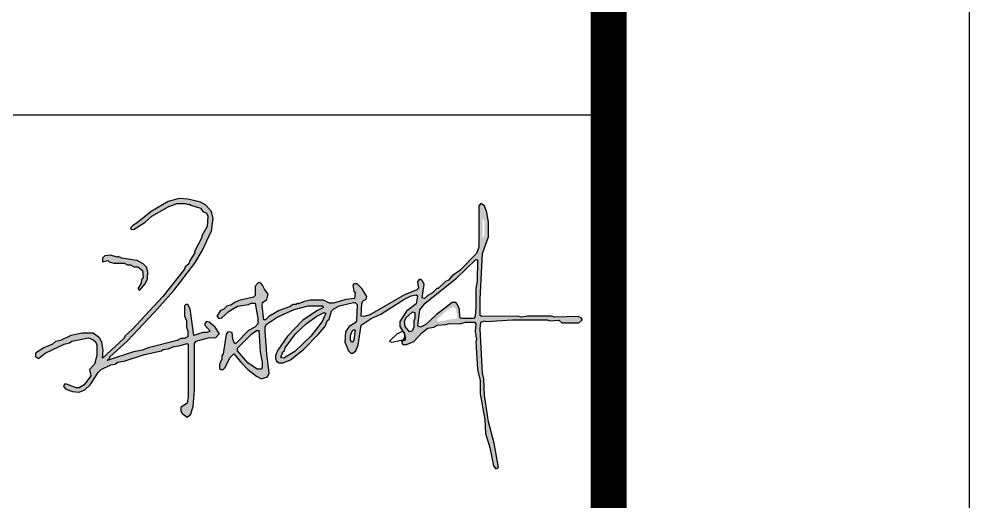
# Model space of a CAD drawing. Extents: x 4150464 to 4450492, y 483482 to 853422.
# Drawn here: x 4305052 to 4307688, y 838016 to 839355 of the extents above; entities that cross this region are included whole.
import ezdxf

# ---------------------------------------------------------------- set-up
doc = ezdxf.new("R2010")
doc.units = 0
doc.header["$LTSCALE"] = 1000
doc.header["$MEASUREMENT"] = 0
doc.layers.add('图框', color=7, linetype='Continuous')

msp = doc.modelspace()

# ---------------------------------------------------------------- hatches: boundary and pattern name
at = {"linetype": 'Continuous'}
h = msp.add_hatch(color=4, dxfattribs=at)
h.dxf.hatch_style = 1
h.paths.add_polyline_path([(4305408.719318938, 838644.7710524201), (4305410.409318938, 838646.4610524201), (4305407.029318939, 838665.0510524204), (4305396.889318938, 838675.1910524201), (4305379.989318938, 838683.6410524203), (4305337.739318938, 838690.40105242), (4305327.599318938, 838695.4710524199), (4305325.909318938, 838693.7810524204), (4305305.629318939, 838698.8510524202), (4305290.419318938, 838697.1610524198), (4305283.659318938, 838690.40105242), (4305283.659318938, 838680.2610524204), (4305298.869318939, 838683.6410524203), (4305302.249318938, 838680.2610524204), (4305315.769318938, 838676.8810524205), (4305344.499318938, 838676.8810524205), (4305352.949318939, 838671.8110524202), (4305361.399318938, 838671.8110524202), (4305371.539318939, 838666.7410524203), (4305381.679318938, 838666.7410524203), (4305395.199318939, 838656.6010524202), (4305396.889318938, 838634.6310524205), (4305393.509318938, 838632.9410524201), (4305390.129318939, 838619.42105242), (4305381.679318938, 838605.90105242), (4305386.749318938, 838600.8310524202), (4305401.959318939, 838619.42105242), (4305408.719318938, 838632.9410524201)], flags=17)
h.paths.add_polyline_path([(4305606.449318939, 838479.15105242), (4305608.139318938, 838480.8410524204), (4305596.309318938, 838499.4310524203), (4305579.409318938, 838512.9510524203), (4305572.649318938, 838514.6410524203), (4305567.579318938, 838509.57105242), (4305567.579318938, 838504.5010524201), (4305582.789318939, 838487.6010524202), (4305574.339318938, 838484.2210524199), (4305562.509318938, 838484.2210524199), (4305537.159318938, 838475.7710524201), (4305527.019318938, 838550.1310524205), (4305520.259318938, 838561.9610524201), (4305515.189318938, 838561.9610524201), (4305511.809318938, 838558.5810524202), (4305511.809318938, 838529.8510524202), (4305516.879318939, 838516.3310524202), (4305516.879318939, 838499.4310524203), (4305520.259318938, 838487.6010524202), (4305520.259318938, 838472.3910524203), (4305511.809318938, 838467.32105242), (4305501.669318938, 838467.32105242), (4305491.529318939, 838462.2510524201), (4305410.409318938, 838441.9710524199), (4305395.199318939, 838435.2110524201), (4305369.849318938, 838430.1410524203), (4305297.179318938, 838406.4810524201), (4305303.939318938, 838413.2410524203), (4305303.939318938, 838416.6210524198), (4305351.259318938, 838458.8710524198), (4305427.309318938, 838539.9910524203), (4305481.389318938, 838600.8310524202), (4305540.539318939, 838676.8810524205), (4305560.819318938, 838710.6810524203), (4305586.169318938, 838766.4510524203), (4305591.239318938, 838800.2510524201), (4305586.169318938, 838820.5310524204), (4305570.959318939, 838837.4310524203), (4305555.749318938, 838845.8810524205), (4305521.949318939, 838854.3310524202), (4305496.599318938, 838856.0210524201), (4305466.179318938, 838847.57105242), (4305418.859318939, 838820.5310524204), (4305379.989318938, 838788.42105242), (4305368.159318938, 838781.6610524198), (4305361.399318938, 838774.90105242), (4305363.089318938, 838769.8310524202), (4305371.539318939, 838771.5210524201), (4305401.959318939, 838790.11105242), (4305420.549318939, 838807.0110524204), (4305467.869318939, 838834.0510524204), (4305491.529318939, 838842.5010524201), (4305513.499318938, 838842.5010524201), (4305521.949318939, 838839.1210524198), (4305525.329318938, 838840.8110524202), (4305528.709318939, 838837.4310524203), (4305555.749318938, 838828.9810524201), (4305562.509318938, 838820.5310524204), (4305572.649318938, 838815.4610524201), (4305576.029318939, 838807.0110524204), (4305574.339318938, 838778.2810524204), (4305559.129318939, 838752.9310524203), (4305559.129318939, 838747.86105242), (4305538.849318938, 838708.9910524203), (4305540.539318939, 838705.61105242), (4305525.329318938, 838681.9510524203), (4305523.639318938, 838675.1910524201), (4305513.499318938, 838666.7410524203), (4305511.809318938, 838659.9810524201), (4305450.969318938, 838583.9310524203), (4305366.469318938, 838492.67105242), (4305347.879318939, 838475.7710524201), (4305342.809318938, 838467.32105242), (4305283.659318938, 838413.2410524203), (4305285.349318938, 838435.2110524201), (4305281.969318938, 838457.1810524203), (4305275.209318939, 838469.0110524204), (4305258.309318938, 838482.5310524204), (4305227.889318938, 838482.5310524204), (4305195.779318939, 838475.7710524201), (4305167.049318939, 838462.2510524201), (4305153.529318939, 838458.8710524198), (4305145.079318938, 838452.11105242), (4305121.419318938, 838441.9710524199), (4305097.759318938, 838426.7610524204), (4305097.759318938, 838416.6210524198), (4305106.209318939, 838411.5510524204), (4305124.799318939, 838426.7610524204), (4305177.189318938, 838452.11105242), (4305192.399318938, 838455.4910524203), (4305199.159318938, 838460.5610524202), (4305244.789318939, 838469.0110524204), (4305258.309318938, 838463.9410524201), (4305265.069318938, 838457.1810524203), (4305268.449318939, 838448.7310524201), (4305268.449318939, 838420.0010524201), (4305261.689318938, 838396.3410524204), (4305248.169318938, 838381.1310524205), (4305251.549318939, 838364.2310524201), (4305232.959318939, 838338.8810524205), (4305219.439318938, 838330.4310524203), (4305210.989318938, 838330.4310524203), (4305183.949318939, 838340.57105242), (4305178.879318939, 838340.57105242), (4305175.499318938, 838333.8110524202), (4305182.259318938, 838327.0510524204), (4305200.849318938, 838320.2910524202), (4305219.439318938, 838318.6010524202), (4305234.649318938, 838325.36105242), (4305249.859318939, 838338.8810524205), (4305271.829318938, 838372.6810524203), (4305280.279318939, 838381.1310524205), (4305307.319318938, 838394.65105242), (4305319.149318938, 838396.3410524204), (4305325.909318938, 838401.4110524198), (4305344.499318938, 838404.7910524202), (4305400.269318938, 838423.3810524205), (4305447.589318938, 838433.5210524201), (4305452.659318938, 838436.90105242), (4305466.179318938, 838438.5910524204), (4305481.389318938, 838445.3510524202), (4305496.599318938, 838447.0410524202), (4305518.569318938, 838453.8010524204), (4305521.949318939, 838452.11105242), (4305521.949318939, 838306.7710524201), (4305518.569318938, 838288.1810524203), (4305501.669318938, 838276.3510524202), (4305501.669318938, 838266.2110524201), (4305505.049318939, 838259.4510524203), (4305518.569318938, 838249.3110524202), (4305528.709318939, 838257.7610524204), (4305535.469318938, 838279.7310524201), (4305538.849318938, 838323.67105242), (4305538.849318938, 838453.8010524204), (4305543.919318938, 838460.5610524202), (4305577.719318938, 838469.0110524204), (4305597.999318938, 838470.7010524203)])
h.paths.add_polyline_path([(4305726.439318938, 838401.4110524198), (4305726.439318938, 838387.8910524203), (4305724.749318938, 838382.82105242), (4305712.919318938, 838382.82105242), (4305687.569318938, 838399.7210524199), (4305658.839318938, 838433.5210524201), (4305658.839318938, 838440.2810524204), (4305697.709318939, 838479.15105242), (4305711.229318938, 838489.2910524202), (4305717.989318938, 838489.2910524202), (4305721.369318939, 838430.1410524203)], flags=16)
h.paths.add_polyline_path([(4305903.889318938, 838536.61105242), (4305900.509318938, 838531.5410524202), (4305893.749318938, 838514.6410524203), (4305861.639318938, 838474.0810524202), (4305817.699318939, 838431.8310524202), (4305787.279318939, 838413.2410524203), (4305778.829318938, 838414.9310524203), (4305783.899318938, 838430.1410524203), (4305788.969318938, 838433.5210524201), (4305790.659318938, 838441.9710524199), (4305819.389318938, 838480.8410524204), (4305849.809318938, 838509.57105242), (4305878.539318939, 838529.8510524202), (4305898.819318938, 838539.9910524203)], flags=16)
h.paths.add_polyline_path([(4305985.009318938, 838490.9810524201), (4305981.629318939, 838463.9410524201), (4305978.249318938, 838457.1810524203), (4305974.869318939, 838457.1810524203), (4305971.489318938, 838463.9410524201), (4305971.489318938, 838475.7710524201), (4305976.559318938, 838487.6010524202), (4305981.629318939, 838492.67105242)], flags=16)
h.paths.add_polyline_path([(4306150.629318939, 838539.9910524203), (4306150.629318939, 838523.0910524204), (4306147.249318938, 838516.3310524202), (4306147.249318938, 838497.7410524203), (4306142.179318938, 838487.6010524202), (4306135.419318938, 838485.9110524198), (4306123.589318938, 838501.1210524198), (4306121.899318938, 838514.6410524203), (4306125.279318939, 838524.7810524204), (4306143.869318939, 838541.6810524203)], flags=16)
h.paths.add_polyline_path([(4306267.239318938, 838534.92105242), (4306267.239318938, 838524.7810524204), (4306265.549318939, 838521.40105242), (4306253.719318938, 838521.40105242), (4306219.919318938, 838514.6410524203), (4306213.159318938, 838516.3310524202), (4306211.469318938, 838519.7110524201), (4306240.199318939, 838546.7510524201), (4306258.789318939, 838555.2010524203), (4306263.859318939, 838550.1310524205)], flags=16)
h.paths.add_polyline_path([(4306324.699318939, 838683.6410524203), (4306323.009318938, 838627.8710524198), (4306319.629318939, 838605.90105242), (4306319.629318939, 838553.5110524204), (4306317.939318938, 838529.8510524202), (4306314.559318938, 838523.0910524204), (4306279.069318938, 838523.0910524204), (4306275.689318938, 838526.4710524199), (4306273.999318938, 838548.4410524201), (4306268.929318938, 838561.9610524201), (4306263.859318939, 838567.0310524204), (4306253.719318938, 838567.0310524204), (4306209.779318939, 838533.2310524201), (4306181.049318939, 838506.1910524201), (4306165.839318938, 838499.4310524203), (4306159.079318938, 838502.8110524202), (4306164.149318938, 838546.7510524201), (4306179.359318939, 838565.3410524204), (4306265.549318939, 838634.6310524205), (4306319.629318939, 838687.0210524201), (4306323.009318938, 838687.0210524201)], flags=16)
h.paths.add_polyline_path([(4306343.289318939, 838795.1810524203), (4306343.289318939, 838773.2110524201), (4306343.289318939, 838752.9310524203), (4306338.219318938, 838746.17105242), (4306338.219318938, 838796.8710524198), (4306339.909318938, 838798.5610524202)], flags=16)
h.paths.add_polyline_path([(4306613.689318938, 838518.0210524201), (4306615.379318939, 838519.7110524201), (4306611.999318938, 838524.7810524204), (4306603.549318939, 838528.1610524198), (4306537.639318938, 838526.4710524199), (4306529.189318938, 838529.8510524202), (4306463.279318939, 838529.8510524202), (4306446.379318939, 838526.4710524199), (4306436.239318938, 838529.8510524202), (4306336.529318939, 838528.1610524198), (4306331.459318939, 838531.5410524202), (4306331.459318939, 838577.17105242), (4306338.219318938, 838703.92105242), (4306355.119318939, 838749.5510524204), (4306355.119318939, 838790.11105242), (4306350.049318939, 838817.15105242), (4306343.289318939, 838835.7410524203), (4306333.149318938, 838842.5010524201), (4306328.079318938, 838835.7410524203), (4306328.079318938, 838720.82105242), (4306321.319318938, 838703.92105242), (4306275.689318938, 838656.6010524202), (4306253.719318938, 838641.3910524203), (4306243.579318938, 838629.5610524202), (4306235.129318939, 838626.1810524203), (4306214.849318938, 838605.90105242), (4306211.469318938, 838605.90105242), (4306199.639318938, 838594.07105242), (4306186.119318939, 838587.3110524202), (4306177.669318938, 838578.86105242), (4306170.909318938, 838580.5510524204), (4306175.979318938, 838617.7310524201), (4306172.599318938, 838626.1810524203), (4306167.529318939, 838631.2510524201), (4306162.459318939, 838631.2510524201), (4306157.389318938, 838624.4910524203), (4306160.769318938, 838607.5910524204), (4306155.699318939, 838602.5210524201), (4306121.899318938, 838589.0010524201), (4306025.569318938, 838533.2310524201), (4306008.669318938, 838528.1610524198), (4306001.909318938, 838529.8510524202), (4306003.599318938, 838565.3410524204), (4306006.979318938, 838572.1010524202), (4306015.429318938, 838577.17105242), (4306017.119318939, 838583.9310524203), (4306003.599318938, 838605.90105242), (4305990.079318938, 838619.42105242), (4305981.629318939, 838619.42105242), (4305978.249318938, 838616.0410524202), (4305981.629318939, 838599.1410524203), (4305985.009318938, 838594.07105242), (4305983.319318938, 838578.86105242), (4305959.659318938, 838575.4810524201), (4305924.169318938, 838565.3410524204), (4305914.029318939, 838565.3410524204), (4305897.129318939, 838573.7910524202), (4305859.949318939, 838573.7910524202), (4305843.049318939, 838570.4110524198), (4305827.839318938, 838563.65105242), (4305826.149318938, 838565.3410524204), (4305821.079318938, 838561.9610524201), (4305812.629318939, 838561.9610524201), (4305802.489318938, 838555.2010524203), (4305773.759318938, 838545.0610524202), (4305745.029318939, 838528.1610524198), (4305736.579318938, 838519.7110524201), (4305731.509318938, 838519.7110524201), (4305726.439318938, 838558.5810524202), (4305728.129318939, 838567.0310524204), (4305739.959318939, 838575.4810524201), (4305743.339318938, 838590.6910524201), (4305733.199318939, 838604.2110524201), (4305728.129318939, 838616.0410524202), (4305723.059318938, 838621.11105242), (4305716.299318939, 838622.8010524204), (4305707.849318938, 838612.6610524198), (4305707.849318938, 838587.3110524202), (4305702.779318939, 838582.2410524203), (4305665.599318938, 838573.7910524202), (4305652.079318938, 838568.7210524199), (4305640.249318938, 838560.2710524201), (4305630.109318939, 838558.5810524202), (4305619.969318938, 838548.4410524201), (4305611.519318938, 838545.0610524202), (4305601.379318939, 838529.8510524202), (4305606.449318939, 838523.0910524204), (4305614.899318938, 838524.7810524204), (4305635.179318938, 838543.3710524198), (4305658.839318938, 838556.8910524203), (4305689.259318938, 838561.9610524201), (4305696.019318938, 838565.3410524204), (4305707.849318938, 838565.3410524204), (4305714.609318939, 838523.0910524204), (4305714.609318939, 838507.8810524205), (4305706.159318938, 838499.4310524203), (4305689.259318938, 838489.2910524202), (4305653.769318938, 838453.8010524204), (4305650.389318938, 838453.8010524204), (4305645.319318938, 838465.6310524205), (4305643.629318939, 838484.2210524199), (4305631.799318939, 838485.9110524198), (4305626.729318938, 838479.15105242), (4305618.279318939, 838425.07105242), (4305614.899318938, 838420.0010524201), (4305614.899318938, 838409.86105242), (4305608.139318938, 838396.3410524204), (4305608.139318938, 838384.5110524204), (4305611.519318938, 838381.1310524205), (4305618.279318939, 838381.1310524205), (4305623.349318938, 838386.2010524203), (4305638.559318938, 838414.9310524203), (4305648.699318939, 838425.07105242), (4305667.289318939, 838401.4110524198), (4305687.569318938, 838381.1310524205), (4305711.229318938, 838362.5410524202), (4305724.749318938, 838355.7810524204), (4305741.649318938, 838360.8510524202), (4305746.719318938, 838370.9910524203), (4305739.959318939, 838425.07105242), (4305734.889318938, 838487.6010524202), (4305734.889318938, 838499.4310524203), (4305738.269318938, 838506.1910524201), (4305768.689318938, 838526.4710524199), (4305816.009318938, 838548.4410524201), (4305854.879318939, 838558.5810524202), (4305893.749318938, 838558.5810524202), (4305897.129318939, 838553.5110524204), (4305880.229318938, 838545.0610524202), (4305839.669318938, 838518.0210524201), (4305797.419318938, 838474.0810524202), (4305770.379318939, 838435.2110524201), (4305763.619318939, 838420.0010524201), (4305763.619318939, 838411.5510524204), (4305766.999318938, 838404.7910524202), (4305773.759318938, 838399.7210524199), (4305785.589318938, 838399.7210524199), (4305805.869318939, 838408.17105242), (4305841.359318939, 838436.90105242), (4305883.609318939, 838479.15105242), (4305902.199318939, 838502.8110524202), (4305907.269318938, 838516.3310524202), (4305912.339318938, 838521.40105242), (4305919.099318938, 838543.3710524198), (4305925.859318939, 838550.1310524205), (4305941.069318938, 838558.5810524202), (4305979.939318938, 838567.0310524204), (4305985.009318938, 838567.0310524204), (4305990.079318938, 838561.9610524201), (4305988.389318938, 838516.3310524202), (4305985.009318938, 838511.2610524204), (4305968.109318939, 838501.1210524198), (4305957.969318938, 838485.9110524198), (4305956.279318939, 838457.1810524203), (4305966.419318938, 838433.5210524201), (4305973.179318938, 838426.7610524204), (4305978.249318938, 838426.7610524204), (4305986.699318939, 838433.5210524201), (4305993.459318939, 838448.7310524201), (4306001.909318938, 838504.5010524201), (4306028.949318939, 838523.0910524204), (4306055.989318938, 838534.92105242), (4306120.209318939, 838575.4810524201), (4306140.489318938, 838585.6210524198), (4306154.009318938, 838589.0010524201), (4306157.389318938, 838585.6210524198), (4306154.009318938, 838563.65105242), (4306126.969318938, 838543.3710524198), (4306108.379318939, 838514.6410524203), (4306108.379318939, 838501.1210524198), (4306121.899318938, 838479.15105242), (4306121.899318938, 838470.7010524203), (4306113.449318939, 838457.1810524203), (4306116.829318938, 838450.42105242), (4306126.969318938, 838450.42105242), (4306147.249318938, 838458.8710524198), (4306170.909318938, 838484.2210524199), (4306186.119318939, 838496.0510524204), (4306203.019318938, 838499.4310524203), (4306213.159318938, 838504.5010524201), (4306236.819318938, 838506.1910524201), (4306246.959318939, 838509.57105242), (4306275.689318938, 838507.8810524205), (4306290.899318938, 838512.9510524203), (4306316.249318938, 838512.9510524203), (4306319.629318939, 838507.8810524205), (4306317.939318938, 838487.6010524202), (4306321.319318938, 838463.9410524201), (4306319.629318939, 838458.8710524198), (4306324.699318939, 838381.1310524205), (4306331.459318939, 838350.7110524201), (4306331.459318939, 838313.5310524204), (4306344.979318938, 838242.5510524204), (4306346.669318938, 838203.6810524203), (4306358.499318938, 838164.8110524202), (4306368.639318938, 838114.11105242), (4306375.399318938, 838105.6610524198), (4306382.159318938, 838109.0410524202), (4306370.329318938, 838176.6410524203), (4306355.119318939, 838235.7910524202), (4306343.289318939, 838310.15105242), (4306341.599318938, 838355.7810524204), (4306338.219318938, 838370.9910524203), (4306331.459318939, 838494.36105242), (4306333.149318938, 838512.9510524203), (4306343.289318939, 838516.3310524202), (4306348.359318939, 838514.6410524203), (4306421.029318939, 838519.7110524201), (4306517.359318939, 838519.7110524201), (4306524.119318939, 838516.3310524202), (4306549.469318938, 838518.0210524201), (4306557.919318938, 838511.2610524204), (4306605.239318938, 838511.2610524204)])

# ---------------------------------------------------------------- linework, layer by layer
at = {"color": 3}
msp.add_lwpolyline([(4248287.746026267, 811421.8895075452), (4248287.746026267, 853421.8895075452), (4307687.746026267, 853421.8895075452), (4307687.746026267, 811421.8895075452)], close=True, dxfattribs=at)
at = {"const_width": 100}
msp.add_lwpolyline([(4250787.746026267, 812421.8895075452), (4306687.746026267, 812421.8895075452), (4306687.746026267, 852421.8895075452), (4250787.746026267, 852421.8895075452)], close=True, dxfattribs=at)
at = {"color": 4, "linetype": 'Continuous'}
for points in [[(4305606.449318939, 838479.15105242), (4305608.139318938, 838480.8410524204), (4305596.309318938, 838499.4310524203), (4305579.409318938, 838512.9510524203), (4305572.649318938, 838514.6410524203), (4305567.579318938, 838509.57105242), (4305567.579318938, 838504.5010524201), (4305582.789318939, 838487.6010524202), (4305574.339318938, 838484.2210524199), (4305562.509318938, 838484.2210524199), (4305537.159318938, 838475.7710524201), (4305527.019318938, 838550.1310524205), (4305520.259318938, 838561.9610524201), (4305515.189318938, 838561.9610524201), (4305511.809318938, 838558.5810524202), (4305511.809318938, 838529.8510524202), (4305516.879318939, 838516.3310524202), (4305516.879318939, 838499.4310524203), (4305520.259318938, 838487.6010524202), (4305520.259318938, 838472.3910524203), (4305511.809318938, 838467.32105242), (4305501.669318938, 838467.32105242), (4305491.529318939, 838462.2510524201), (4305410.409318938, 838441.9710524199), (4305395.199318939, 838435.2110524201), (4305369.849318938, 838430.1410524203), (4305297.179318938, 838406.4810524201), (4305303.939318938, 838413.2410524203), (4305303.939318938, 838416.6210524198), (4305351.259318938, 838458.8710524198), (4305427.309318938, 838539.9910524203), (4305481.389318938, 838600.8310524202), (4305540.539318939, 838676.8810524205), (4305560.819318938, 838710.6810524203), (4305586.169318938, 838766.4510524203), (4305591.239318938, 838800.2510524201), (4305586.169318938, 838820.5310524204), (4305570.959318939, 838837.4310524203), (4305555.749318938, 838845.8810524205), (4305521.949318939, 838854.3310524202), (4305496.599318938, 838856.0210524201), (4305466.179318938, 838847.57105242), (4305418.859318939, 838820.5310524204), (4305379.989318938, 838788.42105242), (4305368.159318938, 838781.6610524198), (4305361.399318938, 838774.90105242), (4305363.089318938, 838769.8310524202), (4305371.539318939, 838771.5210524201), (4305401.959318939, 838790.11105242), (4305420.549318939, 838807.0110524204), (4305467.869318939, 838834.0510524204), (4305491.529318939, 838842.5010524201), (4305513.499318938, 838842.5010524201), (4305521.949318939, 838839.1210524198), (4305525.329318938, 838840.8110524202), (4305528.709318939, 838837.4310524203), (4305555.749318938, 838828.9810524201), (4305562.509318938, 838820.5310524204), (4305572.649318938, 838815.4610524201), (4305576.029318939, 838807.0110524204), (4305574.339318938, 838778.2810524204), (4305559.129318939, 838752.9310524203), (4305559.129318939, 838747.86105242), (4305538.849318938, 838708.9910524203), (4305540.539318939, 838705.61105242), (4305525.329318938, 838681.9510524203), (4305523.639318938, 838675.1910524201), (4305513.499318938, 838666.7410524203), (4305511.809318938, 838659.9810524201), (4305450.969318938, 838583.9310524203), (4305366.469318938, 838492.67105242), (4305347.879318939, 838475.7710524201), (4305342.809318938, 838467.32105242), (4305283.659318938, 838413.2410524203), (4305285.349318938, 838435.2110524201), (4305281.969318938, 838457.1810524203), (4305275.209318939, 838469.0110524204), (4305258.309318938, 838482.5310524204), (4305227.889318938, 838482.5310524204), (4305195.779318939, 838475.7710524201), (4305167.049318939, 838462.2510524201), (4305153.529318939, 838458.8710524198), (4305145.079318938, 838452.11105242), (4305121.419318938, 838441.9710524199), (4305097.759318938, 838426.7610524204), (4305097.759318938, 838416.6210524198), (4305106.209318939, 838411.5510524204), (4305124.799318939, 838426.7610524204), (4305177.189318938, 838452.11105242), (4305192.399318938, 838455.4910524203), (4305199.159318938, 838460.5610524202), (4305244.789318939, 838469.0110524204), (4305258.309318938, 838463.9410524201), (4305265.069318938, 838457.1810524203), (4305268.449318939, 838448.7310524201), (4305268.449318939, 838420.0010524201), (4305261.689318938, 838396.3410524204), (4305248.169318938, 838381.1310524205), (4305251.549318939, 838364.2310524201), (4305232.959318939, 838338.8810524205), (4305219.439318938, 838330.4310524203), (4305210.989318938, 838330.4310524203), (4305183.949318939, 838340.57105242), (4305178.879318939, 838340.57105242), (4305175.499318938, 838333.8110524202), (4305182.259318938, 838327.0510524204), (4305200.849318938, 838320.2910524202), (4305219.439318938, 838318.6010524202), (4305234.649318938, 838325.36105242), (4305249.859318939, 838338.8810524205), (4305271.829318938, 838372.6810524203), (4305280.279318939, 838381.1310524205), (4305307.319318938, 838394.65105242), (4305319.149318938, 838396.3410524204), (4305325.909318938, 838401.4110524198), (4305344.499318938, 838404.7910524202), (4305400.269318938, 838423.3810524205), (4305447.589318938, 838433.5210524201), (4305452.659318938, 838436.90105242), (4305466.179318938, 838438.5910524204), (4305481.389318938, 838445.3510524202), (4305496.599318938, 838447.0410524202), (4305518.569318938, 838453.8010524204), (4305521.949318939, 838452.11105242), (4305521.949318939, 838306.7710524201), (4305518.569318938, 838288.1810524203), (4305501.669318938, 838276.3510524202), (4305501.669318938, 838266.2110524201), (4305505.049318939, 838259.4510524203), (4305518.569318938, 838249.3110524202), (4305528.709318939, 838257.7610524204), (4305535.469318938, 838279.7310524201), (4305538.849318938, 838323.67105242), (4305538.849318938, 838453.8010524204), (4305543.919318938, 838460.5610524202), (4305577.719318938, 838469.0110524204), (4305597.999318938, 838470.7010524203), (4305606.449318939, 838479.15105242)], [(4306613.689318938, 838518.0210524201), (4306615.379318939, 838519.7110524201), (4306611.999318938, 838524.7810524204), (4306603.549318939, 838528.1610524198), (4306537.639318938, 838526.4710524199), (4306529.189318938, 838529.8510524202), (4306463.279318939, 838529.8510524202), (4306446.379318939, 838526.4710524199), (4306436.239318938, 838529.8510524202), (4306336.529318939, 838528.1610524198), (4306331.459318939, 838531.5410524202), (4306331.459318939, 838577.17105242), (4306338.219318938, 838703.92105242), (4306355.119318939, 838749.5510524204), (4306355.119318939, 838790.11105242), (4306350.049318939, 838817.15105242), (4306343.289318939, 838835.7410524203), (4306333.149318938, 838842.5010524201), (4306328.079318938, 838835.7410524203), (4306328.079318938, 838720.82105242), (4306321.319318938, 838703.92105242), (4306275.689318938, 838656.6010524202), (4306253.719318938, 838641.3910524203), (4306243.579318938, 838629.5610524202), (4306235.129318939, 838626.1810524203), (4306214.849318938, 838605.90105242), (4306211.469318938, 838605.90105242), (4306199.639318938, 838594.07105242), (4306186.119318939, 838587.3110524202), (4306177.669318938, 838578.86105242), (4306170.909318938, 838580.5510524204), (4306175.979318938, 838617.7310524201), (4306172.599318938, 838626.1810524203), (4306167.529318939, 838631.2510524201), (4306162.459318939, 838631.2510524201), (4306157.389318938, 838624.4910524203), (4306160.769318938, 838607.5910524204), (4306155.699318939, 838602.5210524201), (4306121.899318938, 838589.0010524201), (4306025.569318938, 838533.2310524201), (4306008.669318938, 838528.1610524198), (4306001.909318938, 838529.8510524202), (4306003.599318938, 838565.3410524204), (4306006.979318938, 838572.1010524202), (4306015.429318938, 838577.17105242), (4306017.119318939, 838583.9310524203), (4306003.599318938, 838605.90105242), (4305990.079318938, 838619.42105242), (4305981.629318939, 838619.42105242), (4305978.249318938, 838616.0410524202), (4305981.629318939, 838599.1410524203), (4305985.009318938, 838594.07105242), (4305983.319318938, 838578.86105242), (4305959.659318938, 838575.4810524201), (4305924.169318938, 838565.3410524204), (4305914.029318939, 838565.3410524204), (4305897.129318939, 838573.7910524202), (4305859.949318939, 838573.7910524202), (4305843.049318939, 838570.4110524198), (4305827.839318938, 838563.65105242), (4305826.149318938, 838565.3410524204), (4305821.079318938, 838561.9610524201), (4305812.629318939, 838561.9610524201), (4305802.489318938, 838555.2010524203), (4305773.759318938, 838545.0610524202), (4305745.029318939, 838528.1610524198), (4305736.579318938, 838519.7110524201), (4305731.509318938, 838519.7110524201), (4305726.439318938, 838558.5810524202), (4305728.129318939, 838567.0310524204), (4305739.959318939, 838575.4810524201), (4305743.339318938, 838590.6910524201), (4305733.199318939, 838604.2110524201), (4305728.129318939, 838616.0410524202), (4305723.059318938, 838621.11105242), (4305716.299318939, 838622.8010524204), (4305707.849318938, 838612.6610524198), (4305707.849318938, 838587.3110524202), (4305702.779318939, 838582.2410524203), (4305665.599318938, 838573.7910524202), (4305652.079318938, 838568.7210524199), (4305640.249318938, 838560.2710524201), (4305630.109318939, 838558.5810524202), (4305619.969318938, 838548.4410524201), (4305611.519318938, 838545.0610524202), (4305601.379318939, 838529.8510524202), (4305606.449318939, 838523.0910524204), (4305614.899318938, 838524.7810524204), (4305635.179318938, 838543.3710524198), (4305658.839318938, 838556.8910524203), (4305689.259318938, 838561.9610524201), (4305696.019318938, 838565.3410524204), (4305707.849318938, 838565.3410524204), (4305714.609318939, 838523.0910524204), (4305714.609318939, 838507.8810524205), (4305706.159318938, 838499.4310524203), (4305689.259318938, 838489.2910524202), (4305653.769318938, 838453.8010524204), (4305650.389318938, 838453.8010524204), (4305645.319318938, 838465.6310524205), (4305643.629318939, 838484.2210524199), (4305631.799318939, 838485.9110524198), (4305626.729318938, 838479.15105242), (4305618.279318939, 838425.07105242), (4305614.899318938, 838420.0010524201), (4305614.899318938, 838409.86105242), (4305608.139318938, 838396.3410524204), (4305608.139318938, 838384.5110524204), (4305611.519318938, 838381.1310524205), (4305618.279318939, 838381.1310524205), (4305623.349318938, 838386.2010524203), (4305638.559318938, 838414.9310524203), (4305648.699318939, 838425.07105242), (4305667.289318939, 838401.4110524198), (4305687.569318938, 838381.1310524205), (4305711.229318938, 838362.5410524202), (4305724.749318938, 838355.7810524204), (4305741.649318938, 838360.8510524202), (4305746.719318938, 838370.9910524203), (4305739.959318939, 838425.07105242), (4305734.889318938, 838487.6010524202), (4305734.889318938, 838499.4310524203), (4305738.269318938, 838506.1910524201), (4305768.689318938, 838526.4710524199), (4305816.009318938, 838548.4410524201), (4305854.879318939, 838558.5810524202), (4305893.749318938, 838558.5810524202), (4305897.129318939, 838553.5110524204), (4305880.229318938, 838545.0610524202), (4305839.669318938, 838518.0210524201), (4305797.419318938, 838474.0810524202), (4305770.379318939, 838435.2110524201), (4305763.619318939, 838420.0010524201), (4305763.619318939, 838411.5510524204), (4305766.999318938, 838404.7910524202), (4305773.759318938, 838399.7210524199), (4305785.589318938, 838399.7210524199), (4305805.869318939, 838408.17105242), (4305841.359318939, 838436.90105242), (4305883.609318939, 838479.15105242), (4305902.199318939, 838502.8110524202), (4305907.269318938, 838516.3310524202), (4305912.339318938, 838521.40105242), (4305919.099318938, 838543.3710524198), (4305925.859318939, 838550.1310524205), (4305941.069318938, 838558.5810524202), (4305979.939318938, 838567.0310524204), (4305985.009318938, 838567.0310524204), (4305990.079318938, 838561.9610524201), (4305988.389318938, 838516.3310524202), (4305985.009318938, 838511.2610524204), (4305968.109318939, 838501.1210524198), (4305957.969318938, 838485.9110524198), (4305956.279318939, 838457.1810524203), (4305966.419318938, 838433.5210524201), (4305973.179318938, 838426.7610524204), (4305978.249318938, 838426.7610524204), (4305986.699318939, 838433.5210524201), (4305993.459318939, 838448.7310524201), (4306001.909318938, 838504.5010524201), (4306028.949318939, 838523.0910524204), (4306055.989318938, 838534.92105242), (4306120.209318939, 838575.4810524201), (4306140.489318938, 838585.6210524198), (4306154.009318938, 838589.0010524201), (4306157.389318938, 838585.6210524198), (4306154.009318938, 838563.65105242), (4306126.969318938, 838543.3710524198), (4306108.379318939, 838514.6410524203), (4306108.379318939, 838501.1210524198), (4306121.899318938, 838479.15105242), (4306121.899318938, 838470.7010524203), (4306113.449318939, 838457.1810524203), (4306116.829318938, 838450.42105242), (4306126.969318938, 838450.42105242), (4306147.249318938, 838458.8710524198), (4306170.909318938, 838484.2210524199), (4306186.119318939, 838496.0510524204), (4306203.019318938, 838499.4310524203), (4306213.159318938, 838504.5010524201), (4306236.819318938, 838506.1910524201), (4306246.959318939, 838509.57105242), (4306275.689318938, 838507.8810524205), (4306290.899318938, 838512.9510524203), (4306316.249318938, 838512.9510524203), (4306319.629318939, 838507.8810524205), (4306317.939318938, 838487.6010524202), (4306321.319318938, 838463.9410524201), (4306319.629318939, 838458.8710524198), (4306324.699318939, 838381.1310524205), (4306331.459318939, 838350.7110524201), (4306331.459318939, 838313.5310524204), (4306344.979318938, 838242.5510524204), (4306346.669318938, 838203.6810524203), (4306358.499318938, 838164.8110524202), (4306368.639318938, 838114.11105242), (4306375.399318938, 838105.6610524198), (4306382.159318938, 838109.0410524202), (4306370.329318938, 838176.6410524203), (4306355.119318939, 838235.7910524202), (4306343.289318939, 838310.15105242), (4306341.599318938, 838355.7810524204), (4306338.219318938, 838370.9910524203), (4306331.459318939, 838494.36105242), (4306333.149318938, 838512.9510524203), (4306343.289318939, 838516.3310524202), (4306348.359318939, 838514.6410524203), (4306421.029318939, 838519.7110524201), (4306517.359318939, 838519.7110524201), (4306524.119318939, 838516.3310524202), (4306549.469318938, 838518.0210524201), (4306557.919318938, 838511.2610524204), (4306605.239318938, 838511.2610524204), (4306613.689318938, 838518.0210524201)], [(4305408.719318938, 838644.7710524201), (4305410.409318938, 838646.4610524201), (4305407.029318939, 838665.0510524204), (4305396.889318938, 838675.1910524201), (4305379.989318938, 838683.6410524203), (4305337.739318938, 838690.40105242), (4305327.599318938, 838695.4710524199), (4305325.909318938, 838693.7810524204), (4305305.629318939, 838698.8510524202), (4305290.419318938, 838697.1610524198), (4305283.659318938, 838690.40105242), (4305283.659318938, 838680.2610524204), (4305298.869318939, 838683.6410524203), (4305302.249318938, 838680.2610524204), (4305315.769318938, 838676.8810524205), (4305344.499318938, 838676.8810524205), (4305352.949318939, 838671.8110524202), (4305361.399318938, 838671.8110524202), (4305371.539318939, 838666.7410524203), (4305381.679318938, 838666.7410524203), (4305395.199318939, 838656.6010524202), (4305396.889318938, 838634.6310524205), (4305393.509318938, 838632.9410524201), (4305390.129318939, 838619.42105242), (4305381.679318938, 838605.90105242), (4305386.749318938, 838600.8310524202), (4305401.959318939, 838619.42105242), (4305408.719318938, 838632.9410524201), (4305408.719318938, 838644.7710524201)], [(4306324.699318939, 838683.6410524203), (4306323.009318938, 838627.8710524198), (4306319.629318939, 838605.90105242), (4306319.629318939, 838553.5110524204), (4306317.939318938, 838529.8510524202), (4306314.559318938, 838523.0910524204), (4306279.069318938, 838523.0910524204), (4306275.689318938, 838526.4710524199), (4306273.999318938, 838548.4410524201), (4306268.929318938, 838561.9610524201), (4306263.859318939, 838567.0310524204), (4306253.719318938, 838567.0310524204), (4306209.779318939, 838533.2310524201), (4306181.049318939, 838506.1910524201), (4306165.839318938, 838499.4310524203), (4306159.079318938, 838502.8110524202), (4306164.149318938, 838546.7510524201), (4306179.359318939, 838565.3410524204), (4306265.549318939, 838634.6310524205), (4306319.629318939, 838687.0210524201), (4306323.009318938, 838687.0210524201), (4306324.699318939, 838683.6410524203)], [(4305903.889318938, 838536.61105242), (4305900.509318938, 838531.5410524202), (4305893.749318938, 838514.6410524203), (4305861.639318938, 838474.0810524202), (4305817.699318939, 838431.8310524202), (4305787.279318939, 838413.2410524203), (4305778.829318938, 838414.9310524203), (4305783.899318938, 838430.1410524203), (4305788.969318938, 838433.5210524201), (4305790.659318938, 838441.9710524199), (4305819.389318938, 838480.8410524204), (4305849.809318938, 838509.57105242), (4305878.539318939, 838529.8510524202), (4305898.819318938, 838539.9910524203), (4305903.889318938, 838536.61105242)], [(4306150.629318939, 838539.9910524203), (4306150.629318939, 838523.0910524204), (4306147.249318938, 838516.3310524202), (4306147.249318938, 838497.7410524203), (4306142.179318938, 838487.6010524202), (4306135.419318938, 838485.9110524198), (4306123.589318938, 838501.1210524198), (4306121.899318938, 838514.6410524203), (4306125.279318939, 838524.7810524204), (4306143.869318939, 838541.6810524203), (4306150.629318939, 838539.9910524203)], [(4305726.439318938, 838401.4110524198), (4305726.439318938, 838387.8910524203), (4305724.749318938, 838382.82105242), (4305712.919318938, 838382.82105242), (4305687.569318938, 838399.7210524199), (4305658.839318938, 838433.5210524201), (4305658.839318938, 838440.2810524204), (4305697.709318939, 838479.15105242), (4305711.229318938, 838489.2910524202), (4305717.989318938, 838489.2910524202), (4305721.369318939, 838430.1410524203), (4305726.439318938, 838401.4110524198)], [(4305985.009318938, 838490.9810524201), (4305981.629318939, 838463.9410524201), (4305978.249318938, 838457.1810524203), (4305974.869318939, 838457.1810524203), (4305971.489318938, 838463.9410524201), (4305971.489318938, 838475.7710524201), (4305976.559318938, 838487.6010524202), (4305981.629318939, 838492.67105242), (4305985.009318938, 838490.9810524201)], [(4306123.273472925, 838472.2825873992), (4306123.273472925, 838464.482587399), (4306121.973472925, 838461.8825873993), (4306112.873472924, 838461.8825873993), (4306086.873472924, 838456.6825873991), (4306081.673472925, 838457.982587399), (4306080.373472924, 838460.582587399), (4306102.473472925, 838481.3825873993), (4306116.773472925, 838487.8825873993), (4306120.673472925, 838483.982587399), (4306123.273472925, 838472.2825873992)]]:
    msp.add_lwpolyline(points, dxfattribs=at)
at = {"layer": '图框', "color": 0}
msp.add_line((4300987.746026267, 839088.8402678168), (4306665.90219261, 839088.8402678168), dxfattribs=at)
at = {"layer": '图框', "color": 4, "const_width": 98.59051702045936}
msp.add_lwpolyline([(4300987.746026267, 852421.8895075452), (4306687.746026267, 852421.8895075452), (4306687.746026267, 812421.8895075452), (4300987.746026267, 812421.8895075452)], close=True, dxfattribs=at)

doc.saveas('drawing.dxf')
